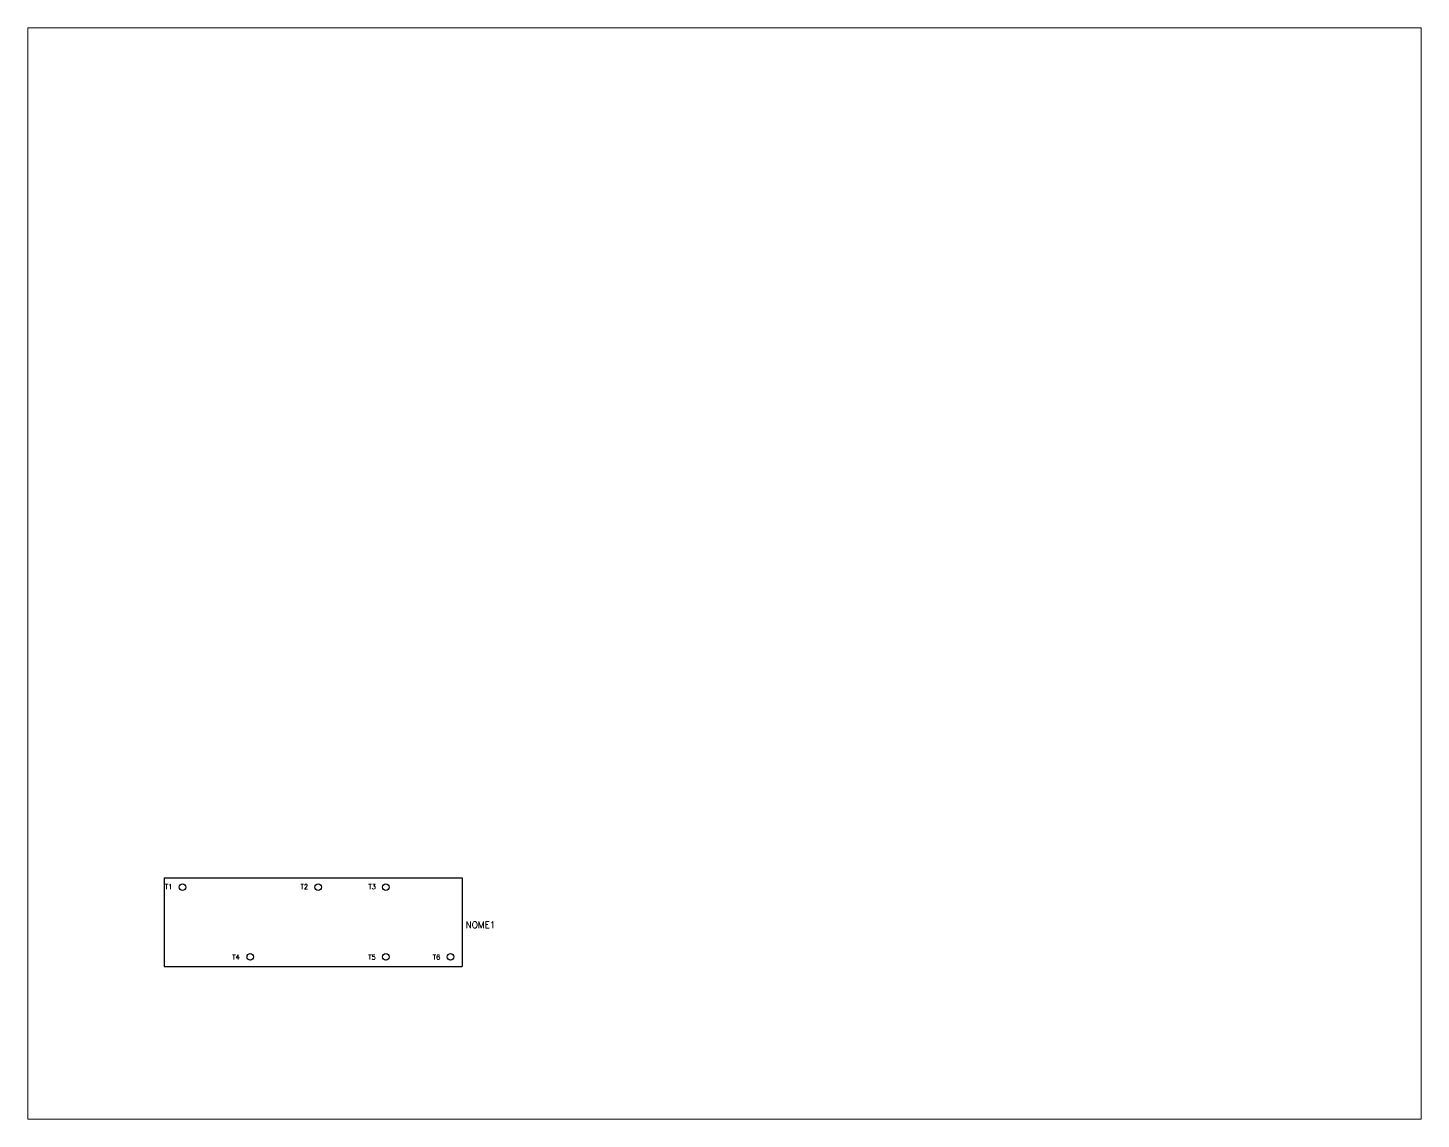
# Paper-space layout 'Layout1' of a CAD drawing. Extents: x 1.03 to 9.28, y 0.81 to 7.27.
# The model-space entities are those that its viewports show. They can reach past a viewport. Long polylines and large blocks are cut down to what shows.
import ezdxf

# ---------------------------------------------------------------- set-up
doc = ezdxf.new("R2010")
doc.units = 0
doc.header["$LTSCALE"] = 10
doc.header["$MEASUREMENT"] = 0
doc.layers.get('0').update_dxf_attribs({"linetype": 'CONTINUOUS'})
doc.styles.add('ROMANS', font='romans', dxfattribs={"height": 0.2})

msp = doc.modelspace()

# ---------------------------------------------------------------- linework, layer by layer
at = {"color": 7, "linetype": 'Continuous'}
for p, q in [((38.21, 55.21), (129.53, 55.21)), ((38.21, 55.21), (38.21, 27.94)), ((129.53, 55.21), (129.53, 27.94)), ((38.21, 27.94), (129.53, 27.94))]:
    msp.add_line(p, q, dxfattribs=at)
at = {"lineweight": 5}
for p, q in [((43.78, 53.29), (43.78, 53.36)), ((85.37, 53.29), (85.37, 53.36)), ((106.16, 53.29), (106.16, 53.36)), ((64.57, 29.86), (64.57, 29.93)), ((106.16, 29.86), (106.16, 29.93)), ((125.96, 29.86), (125.96, 29.93))]:
    msp.add_line(p, q, dxfattribs=at)
for centre in [(43.78, 52.29), (85.37, 52.29), (106.16, 52.29), (64.57, 30.93), (106.16, 30.93), (125.96, 30.93)]:
    msp.add_circle(centre, 1)

# ---------------------------------------------------------------- texts
at = {"color": 7, "style": 'ROMANS'}
for tag, p in [('T1', (38.38, 51.69)), ('T2', (79.97, 51.69)), ('T3', (100.77, 51.69)), ('T4', (59.03, 30.1)), ('T5', (100.75, 30.1)), ('T6', (120.54, 30.1))]:
    msp.add_attdef(tag, p, '', height=1.5, dxfattribs=at)
at = {"lineweight": 5, "style": 'ROMANS'}
msp.add_attdef('NOME1', (130.59, 39.78), '', height=2, dxfattribs=at)

psp = doc.layouts.get("Layout1")

# ---------------------------------------------------------------- viewports
at = {"layer": '0', "view_target_point": (-23.7891, -51.5)}
psp.add_viewport(center=(5.1562, 4.0382), size=(8.25, 6.461111), view_center_point=(233.7877, 200), view_height=334.634538, dxfattribs=at)

doc.saveas('drawing.dxf')
